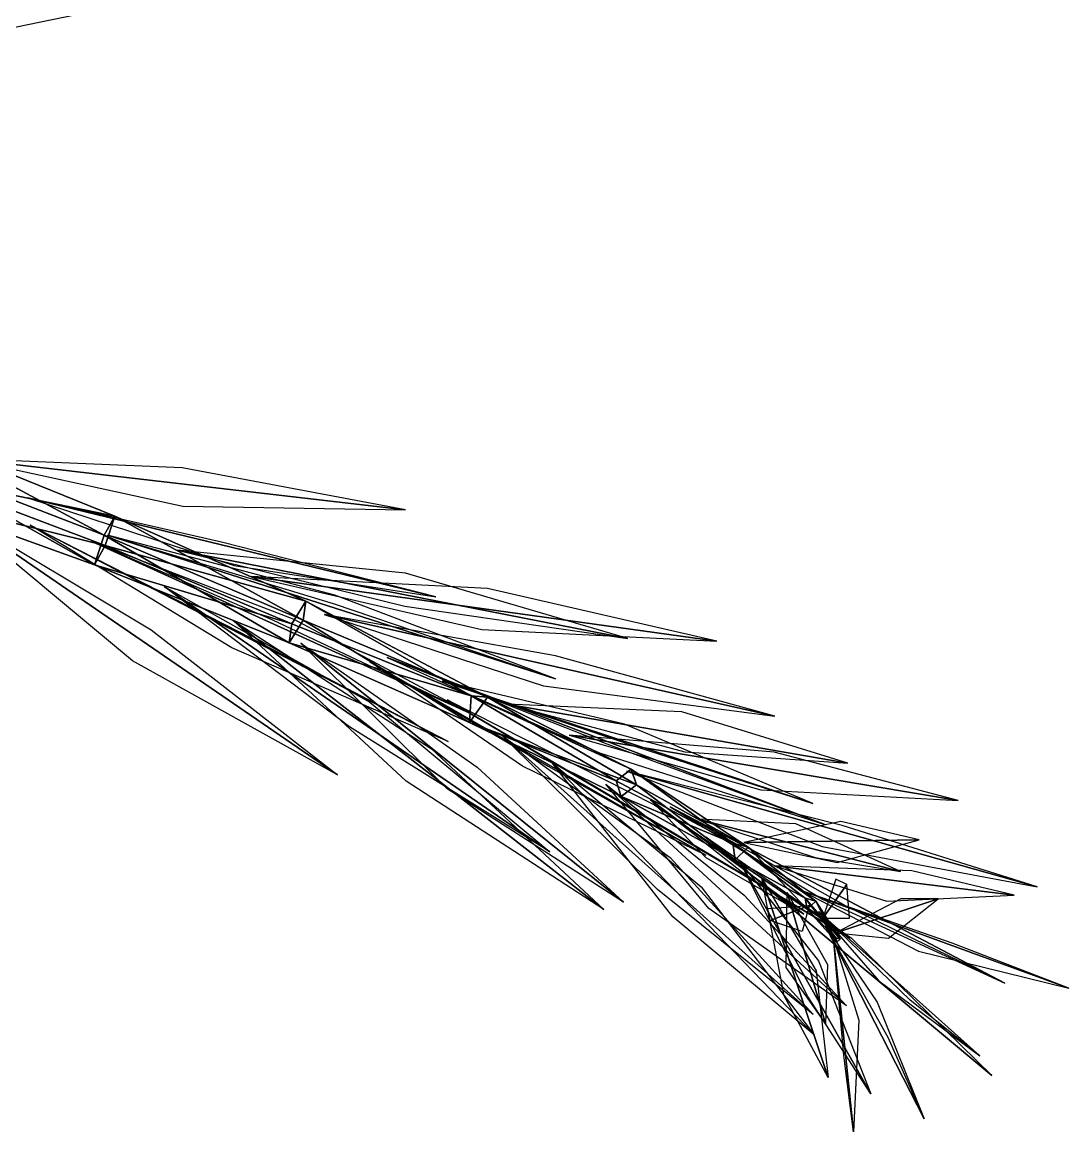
# Model space of a CAD drawing. Extents: x -117 to 110, y -112 to 116.
# Drawn here: x 39.1 to 109.7, y -52.1 to 22.7 of the extents above; entities that cross this region are included whole.
import ezdxf

# ---------------------------------------------------------------- set-up
doc = ezdxf.new("R2010")
doc.units = 0

msp = doc.modelspace()

# ---------------------------------------------------------------- linework, layer by layer
at = {"layer": 'Branches', "color": 1}
for points in [[(44.616024, -11.884567, 301.046753), (32.6106, -5.442773, 295.637756), (31.202682, -6.711101, 297.866028)], [(45.333118, -10.588339, 298.980408), (32.367741, -7.926782, 294.112366), (32.6106, -5.442773, 295.637756)], [(44.616024, -11.884567, 301.046753), (45.333118, -10.588339, 298.980408), (32.6106, -5.442773, 295.637756)], [(43.952259, -13.870991, 299.605286), (31.202682, -6.711101, 297.866028), (30.959824, -9.19511, 296.340637)], [(43.952259, -13.870991, 299.605286), (44.616024, -11.884567, 301.046753), (31.202682, -6.711101, 297.866028)], [(44.669353, -12.574762, 297.53894), (30.959824, -9.19511, 296.340637), (32.367741, -7.926782, 294.112366)], [(45.333118, -10.588339, 298.980408), (44.669353, -12.574762, 297.53894), (32.367741, -7.926782, 294.112366)], [(44.669353, -12.574762, 297.53894), (43.952259, -13.870991, 299.605286), (30.959824, -9.19511, 296.340637)], [(58.042816, -17.616421, 299.896027), (45.333118, -10.588339, 298.980408), (44.616024, -11.884567, 301.046753)], [(58.216488, -16.330931, 298.168121), (44.669353, -12.574762, 297.53894), (45.333118, -10.588339, 298.980408)], [(58.042816, -17.616421, 299.896027), (58.216488, -16.330931, 298.168121), (45.333118, -10.588339, 298.980408)], [(57.090992, -19.140299, 298.695953), (44.616024, -11.884567, 301.046753), (43.952259, -13.870991, 299.605286)], [(57.090992, -19.140299, 298.695953), (58.042816, -17.616421, 299.896027), (44.616024, -11.884567, 301.046753)], [(57.264664, -17.854809, 296.968048), (43.952259, -13.870991, 299.605286), (44.669353, -12.574762, 297.53894)], [(58.216488, -16.330931, 298.168121), (57.264664, -17.854809, 296.968048), (44.669353, -12.574762, 297.53894)], [(57.264664, -17.854809, 296.968048), (57.090992, -19.140299, 298.695953), (43.952259, -13.870991, 299.605286)], [(69.372864, -22.725574, 292.497742), (57.264664, -17.854809, 296.968048), (58.216488, -16.330931, 298.168121)], [(70.45768, -22.802052, 294.37323), (58.216488, -16.330931, 298.168121), (58.042816, -17.616421, 299.896027)], [(70.45768, -22.802052, 294.37323), (69.372864, -22.725574, 292.497742), (58.216488, -16.330931, 298.168121)], [(69.247795, -24.510742, 293.750336), (58.042816, -17.616421, 299.896027), (57.090992, -19.140299, 298.695953)], [(69.372864, -22.725574, 292.497742), (57.090992, -19.140299, 298.695953), (57.264664, -17.854809, 296.968048)], [(69.247795, -24.510742, 293.750336), (70.45768, -22.802052, 294.37323), (58.042816, -17.616421, 299.896027)], [(69.372864, -22.725574, 292.497742), (69.247795, -24.510742, 293.750336), (57.090992, -19.140299, 298.695953)], [(79.138214, -28.462879, 284.472626), (69.247795, -24.510742, 293.750336), (69.372864, -22.725574, 292.497742)], [(80.508591, -28.731899, 285.85849), (70.45768, -22.802052, 294.37323), (69.247795, -24.510742, 293.750336)], [(80.16098, -27.677042, 285.010406), (69.372864, -22.725574, 292.497742), (70.45768, -22.802052, 294.37323)], [(80.16098, -27.677042, 285.010406), (79.138214, -28.462879, 284.472626), (69.372864, -22.725574, 292.497742)], [(80.508591, -28.731899, 285.85849), (80.16098, -27.677042, 285.010406), (70.45768, -22.802052, 294.37323)], [(79.485825, -29.517736, 285.320709), (80.508591, -28.731899, 285.85849), (69.247795, -24.510742, 293.750336)], [(79.138214, -28.462879, 284.472626), (79.485825, -29.517736, 285.320709), (69.247795, -24.510742, 293.750336)], [(87.022392, -32.651947, 273.748108), (79.138214, -28.462879, 284.472626), (80.16098, -27.677042, 285.010406)], [(88.056252, -32.922859, 274.374573), (80.16098, -27.677042, 285.010406), (80.508591, -28.731899, 285.85849)], [(88.056252, -32.922859, 274.374573), (87.022392, -32.651947, 273.748108), (80.16098, -27.677042, 285.010406)], [(87.022392, -32.651947, 273.748108), (79.485825, -29.517736, 285.320709), (79.138214, -28.462879, 284.472626)], [(87.180824, -33.795368, 274.217072), (80.508591, -28.731899, 285.85849), (79.485825, -29.517736, 285.320709)], [(87.180824, -33.795368, 274.217072), (88.056252, -32.922859, 274.374573), (80.508591, -28.731899, 285.85849)], [(87.022392, -32.651947, 273.748108), (87.180824, -33.795368, 274.217072), (79.485825, -29.517736, 285.320709)], [(92.610573, -36.583111, 261.353149), (87.022392, -32.651947, 273.748108), (88.056252, -32.922859, 274.374573)], [(92.610573, -36.583111, 261.353149), (91.903656, -36.368, 261.127533), (87.022392, -32.651947, 273.748108)], [(91.903656, -36.368, 261.127533), (87.180824, -33.795368, 274.217072), (87.022392, -32.651947, 273.748108)], [(92.037216, -37.105968, 261.328278), (88.056252, -32.922859, 274.374573), (87.180824, -33.795368, 274.217072)], [(92.037216, -37.105968, 261.328278), (92.610573, -36.583111, 261.353149), (88.056252, -32.922859, 274.374573)], [(91.903656, -36.368, 261.127533), (92.037216, -37.105968, 261.328278), (87.180824, -33.795368, 274.217072)], [(94.258896, -39.129364, 247.482056), (91.903656, -36.368, 261.127533), (92.610573, -36.583111, 261.353149)], [(94.258896, -39.129364, 247.482056), (93.971649, -39.037132, 247.425888), (91.903656, -36.368, 261.127533)], [(93.971649, -39.037132, 247.425888), (92.037216, -37.105968, 261.328278), (91.903656, -36.368, 261.127533)], [(94.028847, -39.332413, 247.486832), (92.610573, -36.583111, 261.353149), (92.037216, -37.105968, 261.328278)], [(94.028847, -39.332413, 247.486832), (94.258896, -39.129364, 247.482056), (92.610573, -36.583111, 261.353149)], [(93.971649, -39.037132, 247.425888), (94.028847, -39.332413, 247.486832), (92.037216, -37.105968, 261.328278)], [(94.028847, -39.332413, 247.486832), (93.971649, -39.037132, 247.425888), (94.258896, -39.129364, 247.482056)]]:
    msp.add_3dface(points, dxfattribs=at)
at = {"layer": 'Leaves', "color": 1}
for points in [[(29.394764, 20.481586, 295.904633), (44.070637, 25.966188, 298.871704), (59.557426, 29.705402, 299.537415)], [(29.394764, 20.481586, 295.904633), (59.557426, 29.705402, 299.537415), (44.930603, 23.674152, 297.551086)], [(35.234398, -6.719505, 297.616547), (49.911594, -9.934074, 302.956238), (64.933487, -10.168515, 308.299774)], [(35.234398, -6.719505, 297.616547), (64.933487, -10.168515, 308.299774), (49.859482, -7.333125, 303.940796)], [(39.467243, -9.364861, 299.650299), (53.376556, -13.929414, 305.971802), (66.989799, -16.045284, 314.001038)], [(39.467243, -9.364861, 299.650299), (66.989799, -16.045284, 314.001038), (52.612808, -12.385001, 308.155487)], [(34.340481, -10.211692, 295.904633), (47.778778, -18.266153, 298.871674), (60.358074, -28.042845, 299.537415)], [(34.340481, -10.211692, 295.904633), (60.358074, -28.042845, 299.537415), (46.522972, -20.367563, 297.551056)], [(39.622913, -11.200559, 296.315765), (53.758221, -18.430128, 297.796265), (67.817039, -25.800301, 296.281036)], [(39.622913, -11.200559, 296.315765), (67.817039, -25.800301, 296.281036), (53.21405, -19.475002, 295.27652)], [(44.825974, -11.88995, 297.480988), (60.049789, -16.492008, 298.630798), (75.054268, -21.579468, 296.828308)], [(44.825974, -11.88995, 297.480988), (75.054268, -21.579468, 296.828308), (60.170708, -15.931444, 295.908997)], [(43.779469, -12.309691, 300.929962), (57.408211, -17.551519, 307.3367), (69.26786, -23.900337, 315.898651)], [(43.779469, -12.309691, 300.929962), (69.26786, -23.900337, 315.898651), (55.979378, -17.612545, 309.722443)], [(49.562447, -12.891088, 297.918701), (64.884933, -16.671356, 295.639069), (79.929756, -18.861675, 290.830627)], [(49.562447, -12.891088, 297.918701), (79.929756, -18.861675, 290.830627), (64.9347, -14.442912, 293.975159)], [(54.550865, -14.679195, 298.635162), (70.087799, -18.235846, 298.166656), (85.930809, -19.038689, 296.548004)], [(54.550865, -14.679195, 298.635162), (85.930809, -19.038689, 296.548004), (70.468651, -15.480641, 298.137817)], [(48.663822, -15.351799, 300.075439), (62.521614, -23.142836, 301.311096), (74.678688, -33.240726, 303.433289)], [(48.663822, -15.351799, 300.075439), (74.678688, -33.240726, 303.433289), (61.148312, -24.811192, 303.062561)], [(53.30434, -17.638412, 298.721954), (66.695045, -26.290169, 298.402924), (78.30658, -37.138435, 297.078918)], [(53.30434, -17.638412, 298.721954), (78.30658, -37.138435, 297.078918), (64.990654, -28.485285, 298.519318)], [(59.443474, -17.243067, 298.846069), (74.248672, -22.043316, 295.377716), (89.8498, -24.089073, 292.792145)], [(59.443474, -17.243067, 298.846069), (89.8498, -24.089073, 292.792145), (75.049225, -20.021708, 297.112427)], [(57.878056, -19.166761, 297.199707), (69.774841, -27.541065, 290.672577), (79.6418, -36.633366, 282.056396)], [(57.878056, -19.166761, 297.199707), (79.6418, -36.633366, 282.056396), (67.749626, -28.991949, 289.435455)], [(63.698372, -20.130365, 297.474518), (78.019882, -26.565598, 294.690979), (93.209412, -31.401375, 294.29248)], [(63.698372, -20.130365, 297.474518), (93.209412, -31.401375, 294.29248), (78.52771, -25.990782, 297.364685)], [(62.532745, -20.431568, 294.951202), (74.548409, -27.462639, 287.176025), (85.191772, -33.473167, 276.936005)], [(62.532745, -20.431568, 294.951202), (85.191772, -33.473167, 276.936005), (72.815918, -27.46673, 284.999908)], [(67.398819, -21.734131, 293.266205), (80.67083, -26.196487, 285.636871), (92.405685, -29.975382, 275.52359)], [(67.398819, -21.734131, 293.266205), (92.405685, -29.975382, 275.52359), (79.705986, -24.631065, 283.549866)], [(67.741898, -22.979904, 295.539459), (81.739555, -30.077255, 292.718323), (94.905098, -39.051266, 292.084839)], [(67.741898, -22.979904, 295.539459), (94.905098, -39.051266, 292.084839), (81.479744, -31.071953, 295.302917)], [(71.803467, -23.291039, 291.424591), (83.766396, -26.495413, 281.380371), (94.776108, -27.261595, 269.871063)], [(71.803467, -23.291039, 291.424591), (94.776108, -27.261595, 269.871063), (83.58548, -23.806419, 280.692169)], [(71.50737, -25.435904, 292.411285), (82.782051, -33.625751, 284.660553), (92.43483, -44.221218, 277.673035)], [(71.50737, -25.435904, 292.411285), (92.43483, -44.221218, 277.673035), (81.932442, -35.780563, 286.200684)], [(75.976891, -25.374765, 288.927673), (88.911942, -29.066046, 280.364716), (102.209442, -29.786547, 271.594147)], [(75.976891, -25.374765, 288.927673), (102.209442, -29.786547, 271.594147), (89.796875, -26.521317, 281.056274)], [(74.8312, -27.238417, 288.710327), (84.883942, -35.61821, 279.600647), (92.498741, -45.582504, 269.752106)], [(74.8312, -27.238417, 288.710327), (92.498741, -45.582504, 269.752106), (82.968475, -37.628757, 279.761017)], [(79.855629, -27.811317, 286.295502), (93.041016, -32.893105, 278.907196), (107.532402, -35.617828, 272.837524)], [(79.855629, -27.811317, 286.295502), (107.532402, -35.617828, 272.837524), (94.398148, -31.458309, 280.865906)], [(78.449715, -28.688107, 285.144623), (87.780777, -36.173607, 274.601196), (94.673042, -43.637466, 262.310822)], [(78.449715, -28.688107, 285.144623), (94.673042, -43.637466, 262.310822), (85.393112, -37.074223, 273.494415)], [(81.468178, -29.743917, 281.258209), (87.60936, -34.565414, 267.354797), (91.811104, -37.442436, 252.244095)], [(81.468178, -29.743917, 281.258209), (91.811104, -37.442436, 252.244095), (85.223228, -33.645988, 266.260223)], [(82.794533, -30.201052, 282.357025), (93.052223, -36.441307, 271.863922), (105.36998, -42.11554, 263.476959)], [(82.794533, -30.201052, 282.357025), (105.36998, -42.11554, 263.476959), (94.665611, -36.90033, 274.082764)], [(84.66864, -31.035894, 277.27951), (92.579689, -33.627224, 263.679291), (98.319054, -34.566738, 248.831985)], [(84.66864, -31.035894, 277.27951), (98.319054, -34.566738, 248.831985), (91.274971, -31.345144, 262.769989)], [(87.753563, -32.622303, 273.413605), (99.576462, -32.429184, 243.947617), (94.308289, -31.197206, 258.947418)], [(85.215866, -32.258579, 278.156342), (95.017342, -39.073692, 267.585114), (104.483826, -48.340744, 258.709686)], [(85.215866, -32.258579, 278.156342), (104.483826, -48.340744, 258.709686), (95.549324, -40.895367, 269.618713)], [(87.753563, -32.622303, 273.413605), (94.059914, -33.965141, 258.82962), (99.576462, -32.429184, 243.947617)], [(87.504158, -33.937099, 273.68576), (92.800438, -40.604759, 260.20401), (96.325569, -49.567127, 247.495163)], [(87.504158, -33.937099, 273.68576), (96.325569, -49.567127, 247.495163), (92.067451, -43.010323, 261.392731)], [(89.813789, -34.184456, 268.839081), (97.412605, -36.580948, 255.026749), (105.992111, -36.167538, 241.592209)], [(89.813789, -34.184456, 268.839081), (105.992111, -36.167538, 241.592209), (99.085014, -34.52454, 255.870102)], [(88.969566, -35.011261, 268.75528), (92.626938, -41.267899, 254.55162), (93.435555, -48.465084, 240.345566)], [(88.969566, -35.011261, 268.75528), (93.435555, -48.465084, 240.345566), (90.46991, -42.961933, 255.014771)], [(93.090813, -37.712868, 253.97464), (94.694969, -35.456585, 222.345581), (93.962318, -35.090385, 238.270233)], [(91.62645, -35.847164, 264.200653), (99.535561, -39.955887, 250.978317), (109.677315, -42.438122, 238.926392)], [(91.62645, -35.847164, 264.200653), (109.677315, -42.438122, 238.926392), (101.820213, -39.406055, 252.466629)], [(93.090813, -37.712868, 253.97464), (94.882477, -37.711578, 238.129913), (94.694969, -35.456585, 222.345581)], [(90.682541, -35.984867, 263.888702), (93.275986, -44.830814, 233.506378), (90.620636, -41.039902, 248.765579)], [(90.682541, -35.984867, 263.888702), (93.3899, -40.852444, 248.947388), (93.275986, -44.830814, 233.506378)], [(93.953613, -38.713905, 248.90332), (97.523064, -39.06049, 233.36615), (100.859131, -36.420971, 217.998337)], [(93.953613, -38.713905, 248.90332), (100.859131, -36.420971, 217.998337), (98.336227, -36.427315, 233.74321)], [(92.161148, -36.863869, 259.064087), (89.531662, -37.879627, 227.439484), (89.382973, -37.062111, 243.36351)], [(92.161148, -36.863869, 259.064087), (91.687355, -38.613483, 243.221741), (89.531662, -37.879627, 227.439484)], [(92.792374, -37.271378, 259.224304), (96.862938, -41.954773, 244.535461), (103.666817, -47.0051, 231.027435)], [(92.792374, -37.271378, 259.224304), (103.666817, -47.0051, 231.027435), (98.97377, -43.253807, 245.797958)], [(93.270775, -38.258171, 254.097443), (96.757378, -43.392883, 239.409225), (99.911568, -51.263935, 225.905029)], [(93.270775, -38.258171, 254.097443), (99.911568, -51.263935, 225.905029), (97.483986, -45.761738, 240.673187)], [(93.81604, -39.092926, 248.952454), (95.512398, -44.600178, 234.084442), (95.155479, -52.135342, 220.035965)], [(93.81604, -39.092926, 248.952454), (95.155479, -52.135342, 220.035965), (94.505692, -46.981018, 235.111664)]]:
    msp.add_3dface(points, dxfattribs=at)

doc.saveas('drawing.dxf')
